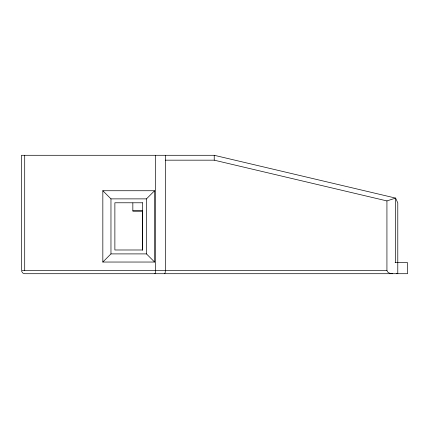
<?xml version="1.0" encoding="UTF-8"?>
<svg xmlns="http://www.w3.org/2000/svg" width="429" height="429" viewBox="0 0 429 429"><rect width="100%" height="100%" fill="white"/><g stroke="black" fill="none" stroke-linecap="round" stroke-linejoin="round"><path stroke-width="0.64" d="M142.557 250.225L142.562 210.966L132.802 210.966M154.596 262.039L146.461 253.898L146.461 198.874L154.596 190.733L102.831 190.733L102.831 262.039L154.596 262.039L154.596 190.733M102.831 262.039L110.966 253.898L110.966 198.874L102.831 190.733M154.853 273.707L155.4 272.753L155.625 270.452L155.625 155.293M164.623 273.707L165.165 272.753L165.39 270.452L165.39 155.293M165.39 160.173L214.232 160.173L386.931 200.922L395.613 198.091L397.785 202.971L397.785 273.707M395.613 262.639L395.613 198.091L214.232 155.293L21.45 155.293L21.45 270.452L386.931 270.452C387.355 273.026 390.529 273.643 392.717 273.707M110.966 198.874L146.461 198.874M142.562 210.966L132.845 210.971L132.84 203.003M110.966 253.898L146.461 253.898M395.109 262.639L407.55 262.639L407.55 273.707L24.705 273.707L23.08 273.273L21.563 271.294M396.686 273.6L397.061 273.707M386.931 200.922L386.931 270.452M214.232 155.293L214.232 160.173M24.705 155.293L24.705 270.452M142.551 202.778L114.875 202.778L114.875 249.989L142.551 249.989L142.551 202.778"/></g></svg>
